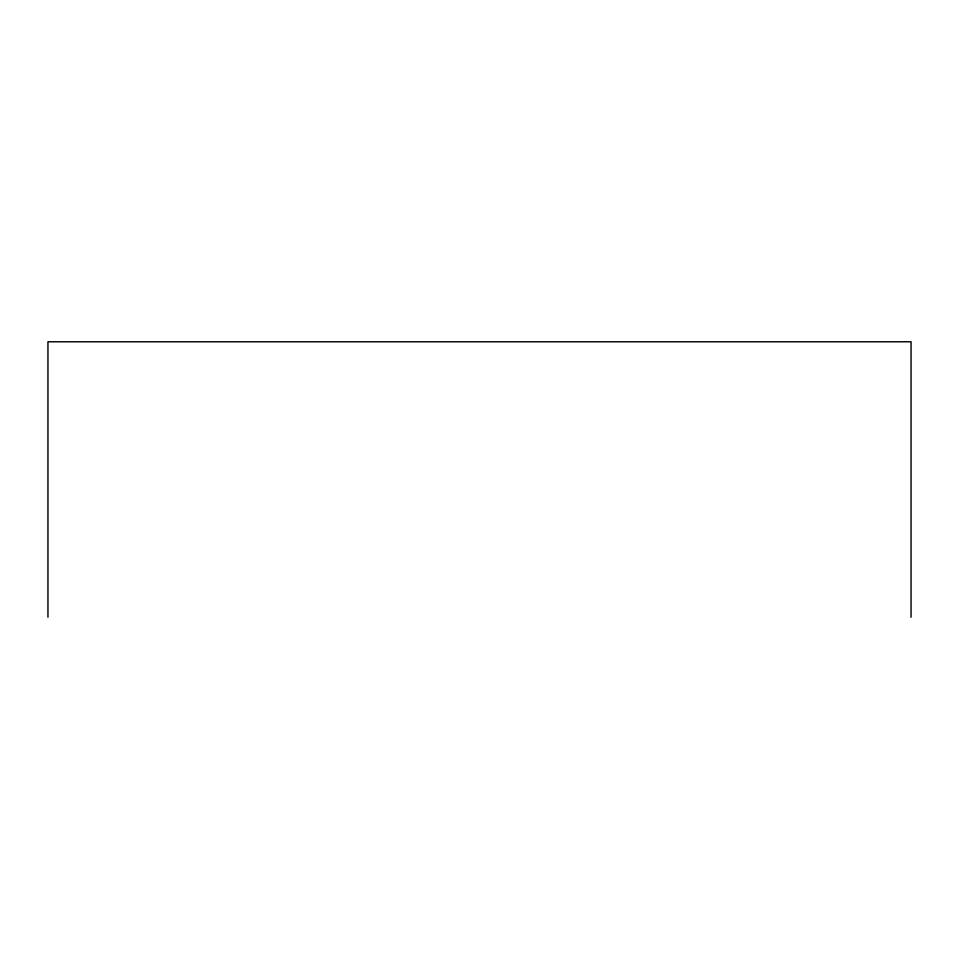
<?xml version="1.0" encoding="UTF-8"?>
<svg xmlns="http://www.w3.org/2000/svg" width="959" height="959" viewBox="0 0 959 959"><rect width="100%" height="100%" fill="white"/><g stroke="black" fill="none" stroke-linecap="round" stroke-linejoin="round"><path stroke-width="1.44" d="M911.05 617.224L911.05 341.776L47.95 341.776L47.95 617.224"/></g></svg>
